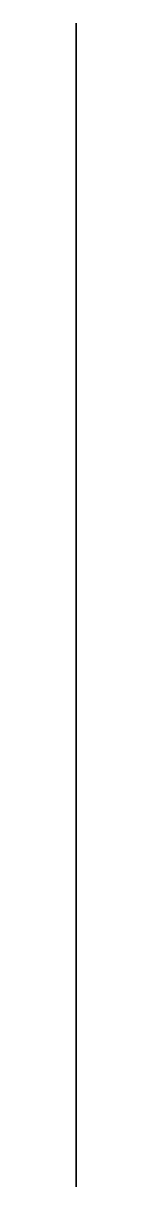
# Model space of a CAD drawing. Extents: x 0 to 0, y 1.49 to 2.32.
import ezdxf

# ---------------------------------------------------------------- set-up
doc = ezdxf.new("R2010")
doc.units = 0
doc.layers.add('DOORS', color=4, linetype='CONTINUOUS')

msp = doc.modelspace()

# ---------------------------------------------------------------- linework, layer by layer
at = {"layer": 'DOORS'}
for points in [[(0, 1.49, -0.63), (0, 2.32, -0.17), (0, 2.32, 0), (0, 1.49, 0)], [(0, 1.56, -0.81), (0, 2.27, -0.31), (0, 2.32, -0.17), (0, 1.49, -0.63)]]:
    msp.add_3dface(points, dxfattribs=at)

doc.saveas('drawing.dxf')
